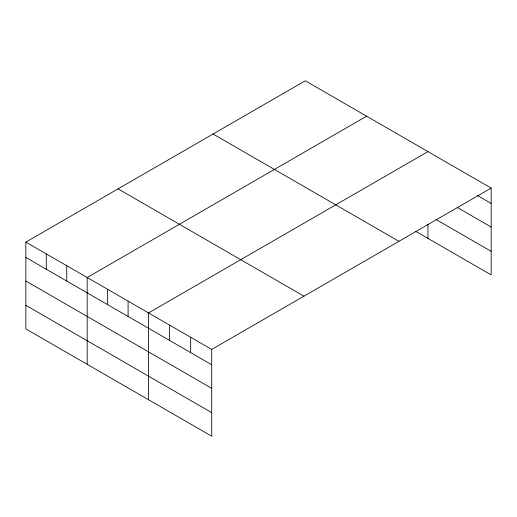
<?xml version="1.0" encoding="UTF-8"?>
<svg xmlns="http://www.w3.org/2000/svg" width="517" height="517" viewBox="0 0 517 517"><rect width="100%" height="100%" fill="white"/><g stroke="black" fill="none" stroke-linecap="round" stroke-linejoin="round"><path stroke-width="0.78" d="M491.15 188.091L305.276 80.781L25.85 242.105L25.85 328.909L211.724 436.219L211.724 349.421L491.15 188.091L491.15 274.895L415.687 231.325M366.611 116.196L87.186 277.519L87.186 364.317M427.953 151.61L148.528 312.934L148.528 399.731M477.559 195.581L491.15 203.433M457.17 207.395L491.15 227.015M436.109 219.531L491.15 251.314M213.062 134.019L398.937 241.329M118.063 188.867L303.938 296.183M25.85 242.105L211.724 349.421M25.85 257.44L211.724 364.756M25.85 281.022L211.724 388.338M25.85 305.321L211.724 412.637M427.953 224.255L427.953 238.408M190.657 337.258L190.657 352.594M169.595 325.096L169.595 340.432M128.08 301.127L128.08 316.462M107.633 289.326L107.633 304.662M66.745 265.712L66.745 281.048M46.297 253.912L46.297 269.247"/></g></svg>
